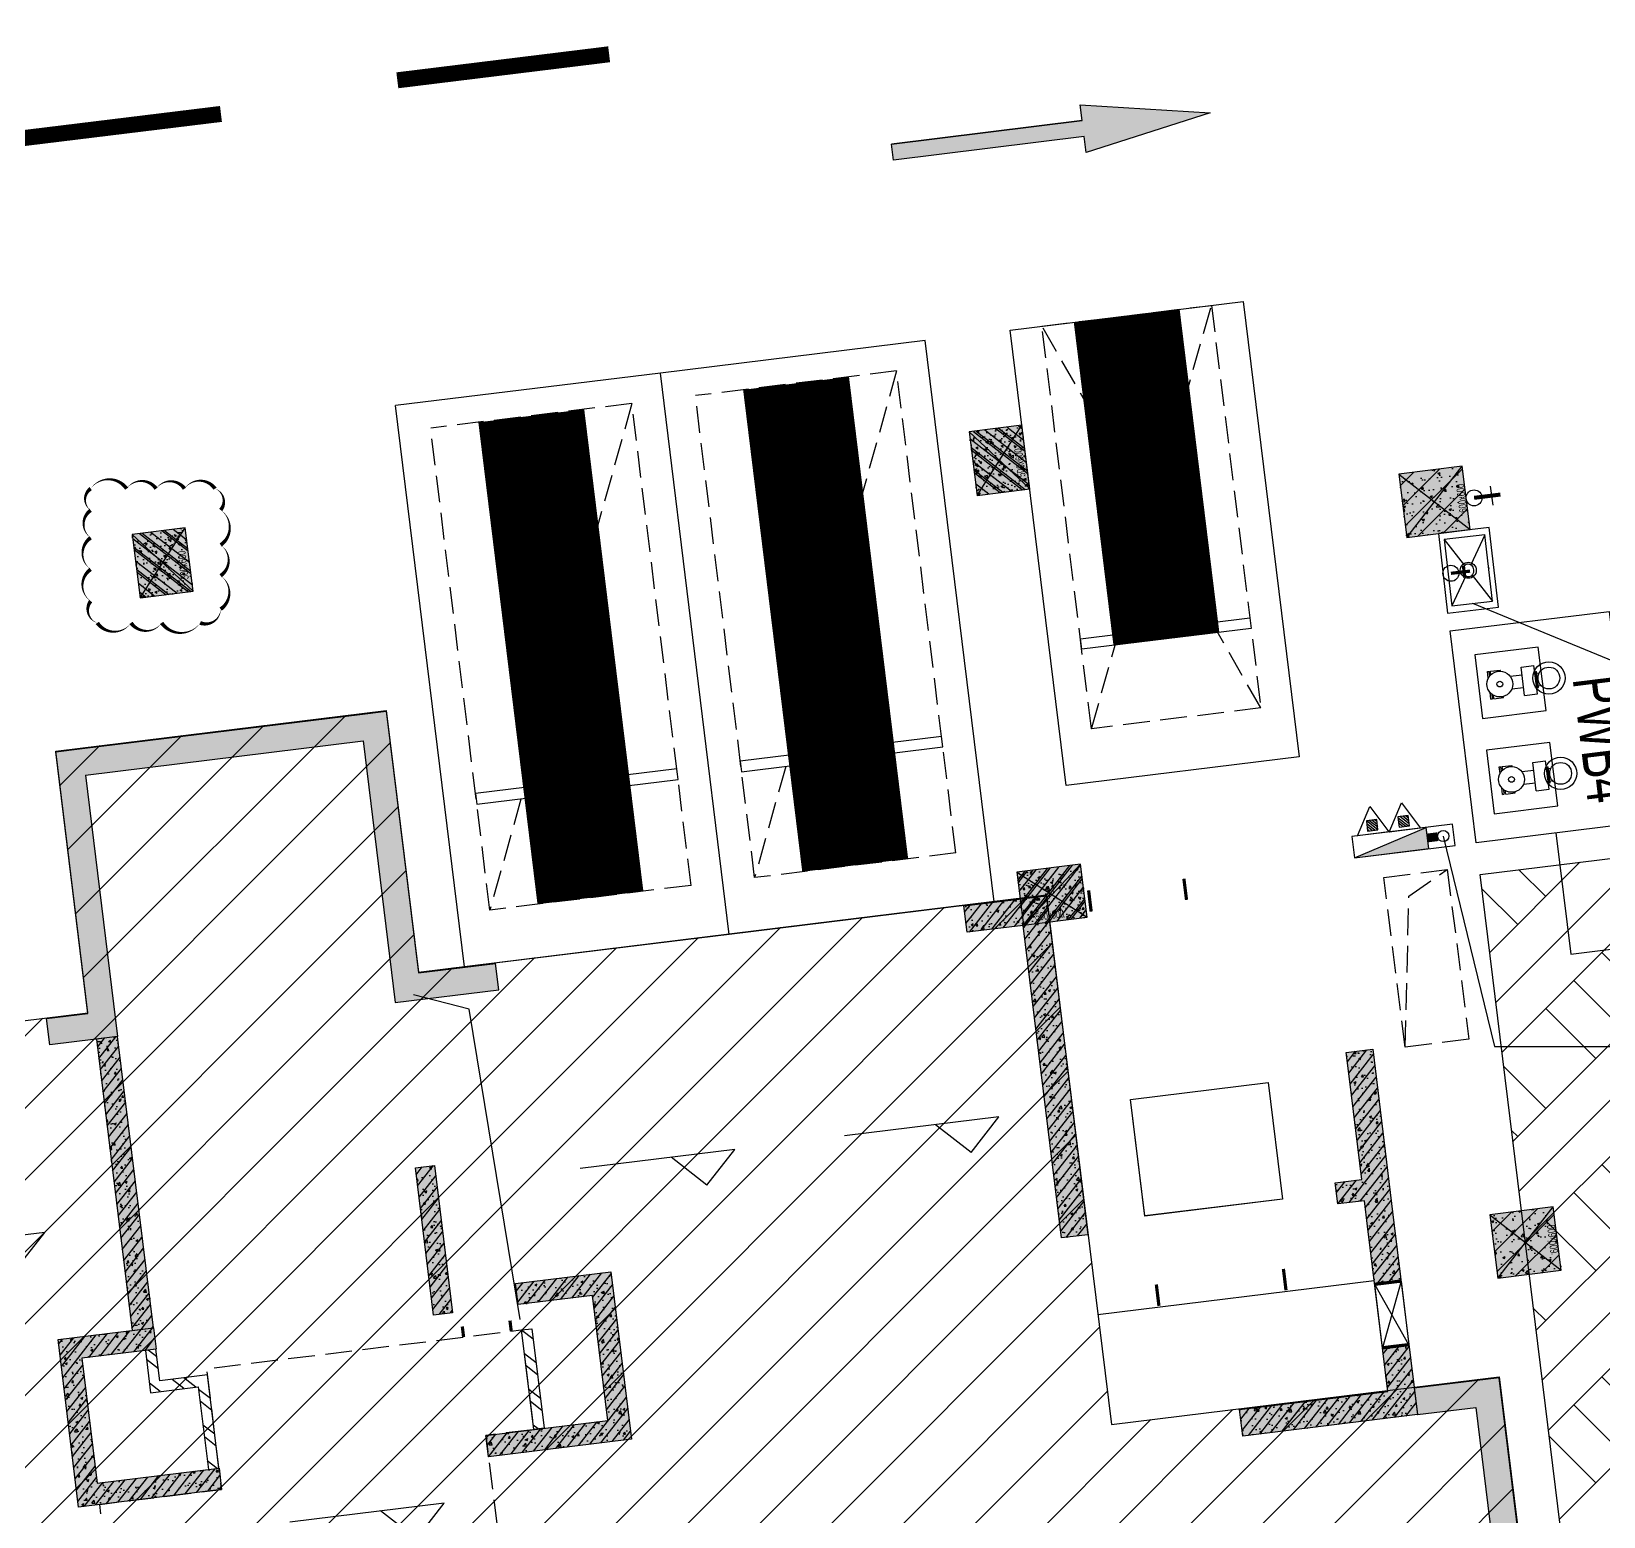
# Model space of a CAD drawing. Extents: x -1338203 to 1886333, y -783476 to 1038610.
# Drawn here: x 803879 to 818613, y -467568 to -453653 of the extents above; entities that cross this region are included whole.
import ezdxf
from ezdxf.enums import TextEntityAlignment as Align

# ---------------------------------------------------------------- set-up
doc = ezdxf.new("R2010")
doc.units = 0
doc.header["$LTSCALE"] = 1000
doc.header["$MEASUREMENT"] = 0
for name, pattern in [('A-001-平面B2$0$__DASH', [0.35, 0.25, -0.1]), ('A-001-平面参照B2$0$A-001-平面参照B2$0$DASH', [0.35, 0.25, -0.1]), ('A01-125-交通核文字编号B2_镜像Y轴$0$DASH', [0.35, 0.25, -0.1]), ('DASH', [0.35, 0.25, -0.1]), ('S', [0.82, 0.35, -0.06, 0, -0.06, 0.35]), ('负二层集水坑及排水沟$0$负二层集水坑及排水沟$0$CONTINOUS', [0])]:
    doc.linetypes.add(name, pattern=pattern)
for name, color, linetype in [('0P-EQUIP-CW', 7, 'Continuous'), ('0P-PIPE-RW', 122, 'Continuous'), ('0P-VPIPE-CW', 3, 'Continuous'), ('A-001-平面参照B2$0$0A-ELEV-LINE2', 8, 'Continuous'), ('A-001-平面参照B2$0$0A-O-HOLE', 52, 'Continuous'), ('A-001-车位参照B2$0$A-001-车位参照B2$0$0A-P-PKNG-CAR(A)', 43, 'Continuous'), ('A-001-车位参照B2$0$A-001-车位参照B2$0$0A-P-PKNG-CAR(B)', 21, 'Continuous'), ('A-09-平面B2$0$0A-A-SYMB-ELEV', 150, 'Continuous'), ('A-09-平面B2$0$0A-S-WALL', 255, 'Continuous'), ('A-125-交通核B2$0$0A-E-EVTR', 2, 'Continuous'), ('A-125-交通核B2$0$0A-O-HOLE', 52, 'Continuous'), ('A01-125-交通核文字编号B2_镜像Y轴$0$0A-A-SYMB-ELEV', 150, 'Continuous'), ('A01-125-交通核文字编号B2_镜像Y轴$0$0A-A-SYMB-NAME', 13, 'Continuous'), ('M001-预留预埋B2$0$0M-A-JGLD', 3, 'Continuous'), ('M001-预留预埋B2$0$0M-A-LD', 4, 'Continuous'), ('M09预留预埋-B2$0$0M-A-JGLD', 3, 'Continuous'), ('M09预留预埋-B2$0$0M-A-LD', 4, 'Continuous'), ('p-a-mini', 150, 'Continuous'), ('p-a-regular', 5, 'Continuous'), ('S', 3, 'S'), ('S-09-墙柱B2_B1(QB)$0$0S-CW-HATCH', 251, 'Continuous'), ('S-09-墙柱B2_B1(QB)$0$0S-CW-HATCH-UP', 251, 'Continuous'), ('S-09-墙柱B2_B1(QB)$0$0S-CW-LINE', 72, 'Continuous'), ('S-09-墙柱B2_B1(QB)$0$0S-S-HOLE', 55, 'Continuous'), ('S001南区墙柱$0$0S-CW-HATCH', 251, 'Continuous'), ('S001南区墙柱$0$0S-CW-HATCH-UP', 251, 'Continuous'), ('S001南区墙柱$0$S001-墙柱B1_1$0$0S-CC-LINE', 52, 'Continuous'), ('S001南区墙柱$0$S001-墙柱B1_1$0$0S-CW-HATCH-UP', 251, 'Continuous'), ('S001地下二墙柱$0$0S-CW-LINE', 72, 'Continuous'), ('中心线', 42, 'Continuous'), ('地面指向箭头', 7, 'Continuous'), ('负二层消火栓$0$0P-DIM-FH', 3, 'Continuous'), ('负二层消火栓$0$负二层消火栓$0$0P-ACC-FH', 7, 'Continuous'), ('负二层消火栓$0$负二层消火栓$0$0P-PIPE-FH', 1, 'Continuous'), ('负二层消火栓$0$负二层消火栓$0$0P-VPIPE-FH', 1, 'Continuous'), ('负二层消火栓$0$负二层消火栓$1$0P-EQUIP-FH', 7, 'Continuous'), ('负二层集水坑及排水沟$0$负二层集水坑及排水沟$0$0P-A-LEAD', 3, 'Continuous'), ('负二层集水坑及排水沟$0$负二层集水坑及排水沟$0$0P-EQUIP-SW', 7, 'Continuous'), ('负二层集水坑及排水沟$0$负二层集水坑及排水沟$0$P001-预留预埋-B1$0$0A-O-FIXT', 6, 'Continuous'), ('负二层集水坑及排水沟$0$负二层集水坑及排水沟$0$P001-预留预埋-B1$0$0P-EQUIP-WW', 7, 'Continuous'), ('负二层集水坑及排水沟$0$负二层集水坑及排水沟$0$给排水设备', 7, '负二层集水坑及排水沟$0$负二层集水坑及排水沟$0$CONTINOUS')]:
    doc.layers.add(name, color=color, linetype=linetype)
for name, color, linetype, plot in [('A-001-主楼组合参照B2$0$0A-X-AREA', 6, 'Continuous', False), ('A-001-平面参照B2$0$AAD-A-PROOF', 30, 'Continuous', False), ('A-125-交通核B2$0$AAD-A-MARK', 6, 'Continuous', False), ('A01-125-交通核文字编号B2_镜像Y轴$0$AAD-A-MARK', 6, 'Continuous', False), ('S001南区墙柱$0$AAD-A-MODIFY_20230215', 201, 'Continuous', False), ('S001南区墙柱$0$S001-墙柱B1_1$0$0S-A-TIPS', 10, 'Continuous', False)]:
    doc.layers.add(name, color=color, linetype=linetype, plot=plot)
doc.styles.add('S001南区墙柱$0$S001-墙柱B1_1$0$AAD-S', font='aad-s.shx', dxfattribs={"width": 0.7, "bigfont": 'aad-hztxt.shx'})
doc.styles.add('负二层集水坑及排水沟$0$负二层集水坑及排水沟$0$P001-预留预埋-B1$0$AAD-TXT', font='AAD-TXT.shx', dxfattribs={"width": 0.7, "height": 3, "bigfont": 'AAD-HZTXT.shx'})
pattern_1 = [(45, (0, 0), (-168.38, 168.38), []), (45, (112.25, 0), (-168.38, 168.38), [])]
pattern_2 = [(45, (-922624.16, 391978.14), (-53.0330086, 53.0330086), []), (50, (-922624.16, 391978.14), (215.178055, -18.82564), [22.5, -247.5]), (355, (-922624.16, 391978.14), (-41.6254, 225.65764), [18, -198]), (100.4514, (-922606.23, 391976.57), (173.552815, 206.831863), [19.122057, -210.342634]), (46.1842, (-922624.16, 392038.14), (320.172315, -49.655704), [33.75, -371.25]), (96.6356, (-922597.48, 392034), (280.39881, 292.23536), [28.68309, -315.5139]), (351.1842, (-922624.16, 392038.14), (280.39858, 292.23558), [27, -297]), (21, (-922594.16, 392023.14), (179.072116, -120.785667), [22.5, -247.5]), (326, (-922594.16, 392023.14), (72.9946, 217.545014), [18, -198]), (71.4514, (-922579.24, 392013.08), (252.06679, 96.75915), [19.122057, -210.342634]), (37.5, (-922624.16, 391978.14), (3.6479566, 99.868156), [0, -195.6, 0, -201, 0, -198.75]), (7.5, (-922624.16, 391978.14), (78.920861, 118.323514), [0, -114.6, 0, -191.1, 0, -75.75]), (327.5, (-922691.06, 391978.14), (160.146731, -6.7664615), [0, -75, 0, -234, 0, -310.5]), (317.5, (-922721.06, 391978.14), (174.95585, 30.031495), [0, -97.5, 0, -155.4, 0, -220.5])]

# ---------------------------------------------------------------- blocks, each defined once
blk = doc.blocks.new('A-125-交通核B2$0$xx')
at = {"layer": 'A-125-交通核B2$0$0A-E-EVTR'}
for p, q in [((1798, 2385), (498, 2385)), ((498, 2385), (498, 285)), ((1798, 285), (498, 2385)), ((1798, 2385), (498, 285)), ((1798, 285), (1798, 2385)), ((381, 1791), (156, 1791)), ((156, 1791), (156, 711)), ((381, 711), (381, 1791)), ((156, 711), (381, 711)), ((498, 285), (1798, 285))]:
    blk.add_line(p, q, dxfattribs=at)
blk = doc.blocks.new('A-125-交通核B2')
h = blk.add_hatch()
h.set_pattern_fill('ANSI32', color=256, scale=50)
h.set_pattern_definition(pattern_1)
h.paths.add_polyline_path([(1360, 4310), (1260, 4310), (1260, 5190), (1710, 5190), (1710, 5490), (1810, 5490), (1810, 5090), (1360, 5090)])
h = blk.add_hatch()
h.set_pattern_fill('ANSI32', color=256, scale=50)
h.set_pattern_definition(pattern_1)
h.paths.add_polyline_path([(-1713, 5250), (-1810, 5250), (-1810, 4310), (-1713, 4310)])
for points in [[(1360, 4310), (1260, 4310), (1260, 5190), (1710, 5190), (1710, 5490), (1810, 5490), (1810, 5090), (1360, 5090)], [(-1713, 5250), (-1810, 5250), (-1810, 4310), (-1713, 4310)]]:
    blk.add_lwpolyline(points, close=True)
at = {"layer": 'A-125-交通核B2$0$0A-O-HOLE', "flags": 128}
blk.add_lwpolyline([(-1710, 5350), (-1593, 8294), (-1090, 8490)], dxfattribs=at)
at = {"layer": 'A-125-交通核B2$0$AAD-A-MARK'}
for q in [(0, 200), (200, 0)]:
    blk.add_line((0, 0), q, dxfattribs=at)
blk.add_circle((0, 0), 100, dxfattribs=at)
blk.add_blockref('A-125-交通核B2$0$xx', (-1060, 90))
blk = doc.blocks.new('A01-125-交通核文字编号B2_镜像Y轴')
at = {"layer": 'A01-125-交通核文字编号B2_镜像Y轴$0$0A-A-SYMB-ELEV'}
for p, q in [((795, 3728), (-664, 3728)), ((495, 3428), (195, 3728)), ((495, 3428), (795, 3728))]:
    blk.add_line(p, q, dxfattribs=at)
at = {"layer": 'A01-125-交通核文字编号B2_镜像Y轴$0$0A-A-SYMB-NAME', "linetype": 'A01-125-交通核文字编号B2_镜像Y轴$0$DASH', "extrusion": (-1.22465e-16, 0, -1), "flags": 128}
blk.add_lwpolyline([(-1260, 2790), (2410, 2790), (2410, 4110), (1260, 4110), (1260, 5250), (-1710, 5250), (-1712, 4310), (-1260, 4310)], close=True, dxfattribs=at)
at = {"layer": 'A01-125-交通核文字编号B2_镜像Y轴$0$AAD-A-MARK', "extrusion": (-1.22465e-16, 0, -1)}
for q in [(0, 200), (-200, 0)]:
    blk.add_line((0, 0), q, dxfattribs=at)
blk.add_circle((0, 0), 100, dxfattribs=at)
blk = doc.blocks.new('A-09-平面B2')
at = {"layer": 'A-09-平面B2$0$0A-A-SYMB-ELEV'}
for p, q in [((40388, 6702), (38929, 6702)), ((40088, 6402), (40388, 6702)), ((46901, 6686), (45442, 6686)), ((46601, 6386), (46301, 6686)), ((46601, 6386), (46901, 6686)), ((49396, 6686), (47937, 6686)), ((49096, 6386), (48796, 6686)), ((49096, 6386), (49396, 6686))]:
    blk.add_line(p, q, dxfattribs=at)
at = {"layer": 'A-09-平面B2$0$0A-S-WALL', "xscale": -1}
blk.add_blockref('A-125-交通核B2', (43000, 0), dxfattribs=at)
at = {"layer": 'A-09-平面B2$0$0A-S-WALL'}
blk.add_blockref('A01-125-交通核文字编号B2_镜像Y轴', (43000, 0), dxfattribs=at)
blk = doc.blocks.new('A-001-主楼组合参照B2')
at = {"ltscale": 0.002}
h = blk.add_hatch(dxfattribs=at)
h.set_pattern_fill('ANSI31', color=8, scale=300)
h.set_pattern_definition([(45, (-290759.76, -7878.1), (-336.7596, 336.7596), [])])
h.paths.add_polyline_path([(66281, -186940), (66281, -185540), (62441, -185540), (62441, -181550), (55141, -181550), (55141, -185540), (51301, -185540), (51301, -186940), (44981, -186940), (44981, -185540), (41131, -185540), (41131, -181650), (37392, -181650), (37392, -179560), (38191, -179560), (38191, -176360), (41051, -176360), (41051, -174560), (42851, -174560), (42851, -173660), (46981, -173660), (46981, -172090), (50101, -172090), (50101, -174560), (67481, -174560), (67481, -172090), (70601, -172090), (70601, -174560), (76531, -174560), (76531, -176360), (79391, -176360), (79391, -179560), (80191, -179560), (80191, -182110), (81091, -182110), (81091, -185540), (72601, -185540), (72601, -186940)])
h.paths.add_polyline_path([(2291, -185540), (9781, -185540), (9781, -186540), (9631, -186540), (9631, -186940), (16251, -186940), (16251, -186540), (16101, -186540), (16101, -185540), (23691, -185540), (23691, -179560), (22891, -179560), (22891, -176360), (20031, -176360), (20031, -174560), (18231, -174560), (18231, -173660), (14101, -173660), (14101, -172090), (10981, -172090), (10981, -174560), (-6399, -174560), (-6399, -172090), (-9519, -172090), (-9519, -174560), (-15449, -174560), (-15449, -176360), (-18309, -176360), (-18309, -179560), (-19109, -179560), (-19109, -181610), (-20009, -181610), (-20009, -185540), (-11519, -185540), (-11519, -186540), (-11669, -186540), (-11669, -186940), (-5049, -186940), (-5049, -186540), (-5199, -186540), (-5199, -185540), (-1359, -185540), (-1359, -181550), (2291, -181550)])
h.paths.add_polyline_path([(-109959, -168806), (-109959, -173536), (-109709, -173536), (-103819, -173536), (-103819, -177236), (-99249, -177236), (-99249, -178036), (-92869, -178036), (-92869, -177236), (-71299, -177236), (-71299, -178036), (-64919, -178036), (-64919, -177236), (-54209, -177236), (-54209, -168806), (-59109, -168806), (-59109, -167906), (-62059, -167906), (-62059, -168806), (-64369, -168806), (-64369, -167456), (-66169, -167456), (-66169, -165386), (-69469, -165386), (-69469, -167386), (-71849, -167386), (-71849, -168806), (-82159, -168806), (-82159, -167906), (-85209, -167906), (-85209, -168806), (-92319, -168806), (-92319, -167386), (-94699, -167386), (-94699, -165386), (-97999, -165386), (-97999, -167456), (-99799, -167456), (-99799, -168806)])
h.paths.add_polyline_path([(-115664, -225244), (-115664, -225844), (-115414, -225844), (-115414, -225244), (-114084, -225244), (-114084, -225844), (-113834, -225844), (-113834, -225244), (-112009, -225244), (-112009, -225844), (-111589, -225844), (-111589, -225244), (-92909, -225244), (-92909, -225844), (-92489, -225844), (-92489, -225244), (-90664, -225244), (-90664, -225844), (-90414, -225844), (-90414, -225244), (-89084, -225244), (-89084, -225844), (-88834, -225844), (-88834, -225244), (-82964, -225244), (-82964, -225844), (-82714, -225844), (-82714, -225244), (-81384, -225244), (-81384, -225844), (-81134, -225844), (-81134, -225244), (-79309, -225244), (-79309, -225844), (-78889, -225844), (-78889, -225244), (-60209, -225244), (-60209, -225844), (-59789, -225844), (-59789, -225244), (-57964, -225244), (-57964, -225844), (-57714, -225844), (-57714, -225244), (-56384, -225244), (-56384, -225844), (-56134, -225844), (-56134, -225244), (-53249, -225244), (-53249, -216464), (-53249, -216464), (-56519, -216464), (-56519, -216464), (-59959, -216464), (-59959, -215464), (-67989, -215464), (-67989, -211894), (-71109, -211894), (-71109, -215464), (-79139, -215464), (-79139, -216464), (-81759, -216464), (-81759, -215464), (-83909, -215464), (-83909, -216464), (-86599, -216464), (-87849, -216464), (-92659, -216464), (-92659, -215464), (-100689, -215464), (-100689, -211894), (-103809, -211894), (-103809, -215464), (-111839, -215464), (-111839, -215464), (-114239, -215464), (-114239, -215464), (-116459, -215464), (-116459, -216464), (-118549, -216464), (-118549, -221294), (-119249, -221294), (-119249, -221894), (-118549, -221894), (-118549, -223844), (-119249, -223844), (-119249, -224444), (-118549, -224444), (-118549, -225244)])
h.paths.add_polyline_path([(-11949, -235160), (-15609, -235160), (-15609, -237714), (-16509, -237714), (-16509, -241140), (-8019, -241140), (-8019, -242140), (-8169, -242140), (-8169, -242540), (-1549, -242540), (-1549, -242140), (-1699, -242140), (-1699, -241140), (13281, -241140), (13281, -242140), (13131, -242140), (13131, -242540), (19751, -242540), (19751, -242140), (19601, -242140), (19601, -241140), (27191, -241140), (27191, -239340), (27191, -239340), (27191, -237140), (27191, -237140), (27191, -235250), (23441, -235250), (23441, -230950), (23441, -230160), (21531, -230160), (17601, -230160), (17602, -227690), (14482, -227690), (14481, -230160), (-2899, -230160), (-2899, -227690), (-6019, -227690), (-6019, -230160), (-9949, -230160), (-11949, -230160)])
h.paths.add_polyline_path([(67491, -237140), (67491, -235160), (71151, -235160), (71151, -234560), (73051, -234560), (73051, -230160), (77081, -230160), (77081, -227690), (80201, -227690), (80201, -230160), (97581, -230160), (97581, -227690), (100701, -227690), (100701, -230160), (104631, -230160), (106631, -230160), (106631, -231960), (109491, -231960), (109491, -235160), (110291, -235160), (110291, -237713), (111191, -237713), (111191, -241140), (102701, -241140), (102701, -242140), (102851, -242140), (102851, -242540), (96231, -242540), (96231, -242140), (96381, -242140), (96381, -241140), (81401, -241140), (81401, -242140), (81551, -242140), (81551, -242540), (74931, -242540), (74931, -242140), (75081, -242140), (75081, -241140), (67491, -241140), (67491, -239340)])
h.paths.add_polyline_path([(11811, -302465), (13796, -302220), (17696, -301741), (17394, -299289), (20491, -298908), (20793, -301359), (25884, -300733), (26493, -305676), (29133, -305351), (28525, -300408), (38043, -299237), (37741, -296785), (40838, -296404), (41140, -298856), (45040, -298376), (47025, -298132), (47636, -303094), (50474, -302745), (51268, -302647), (51580, -305181), (52178, -310042), (48297, -310519), (48118, -309060), (44465, -309509), (44588, -310502), (44736, -310484), (44785, -310881), (38215, -311689), (38166, -311292), (38315, -311274), (38193, -310281), (23325, -312111), (23447, -313103), (23596, -313085), (23645, -313482), (17074, -314290), (17025, -313893), (17174, -313875), (17052, -312883), (1787, -314761), (1909, -315753), (2058, -315735), (2107, -316132), (-4463, -316941), (-4512, -316544), (-4363, -316525), (-4485, -315533), (-12912, -316570), (-13331, -313165), (-12437, -313055), (-12507, -312490), (-12749, -310524), (-11955, -310427), (-12346, -307251), (-9507, -306901), (-9727, -305115), (-7940, -304896), (-8050, -304003), (-3951, -303497), (-4143, -301939), (-1046, -301558), (-745, -304010), (7186, -303034), (7796, -307996), (12421, -307427)])
h.paths.add_polyline_path([(118676, -301883), (118079, -297021), (118079, -297019), (118009, -296454), (117768, -294488), (116974, -294586), (116584, -291410), (113745, -291758), (113526, -289972), (111540, -290216), (107640, -290695), (107339, -288243), (104242, -288623), (104543, -291075), (87293, -293193), (86992, -290742), (83895, -291122), (84196, -293574), (80295, -294053), (78310, -294297), (78920, -299259), (76081, -299608), (75287, -299705), (75598, -302240), (76016, -305641), (83549, -304716), (83671, -305708), (83522, -305726), (83571, -306123), (90142, -305317), (90093, -304920), (89944, -304938), (89822, -303945), (104690, -302119), (104812, -303112), (104663, -303130), (104712, -303527), (111283, -302720), (111234, -302323), (111085, -302341), (110963, -301349), (114617, -300901), (114796, -302359)])
at = {"layer": 'A-001-主楼组合参照B2$0$0A-X-AREA', "elevation": 83050, "flags": 128}
blk.add_lwpolyline([(28525, -300408), (38043, -299237), (37741, -296785), (40838, -296404), (41140, -298856), (45040, -298376), (45040, -298376), (47025, -298132), (47636, -303094), (50474, -302745), (50474, -302745), (51268, -302647), (51580, -305181)], dxfattribs=at)
at = {"ltscale": 0.002, "rotation": 7.001406317028183}
blk.add_blockref('A-09-平面B2', (-1632, -312870, 83050), dxfattribs=at)
blk = doc.blocks.new('A-001-平面参照B2$0$B1楼板开洞')
at = {"layer": 'A-001-平面参照B2$0$0A-O-HOLE', "linetype": 'A-001-平面参照B2$0$A-001-平面参照B2$0$DASH'}
blk.add_lwpolyline([(50188, -297969), (50783, -297894), (50984, -299483), (50389, -299559)], close=True, dxfattribs=at)
blk.add_lwpolyline([(50389, -299559), (50423, -298143), (50783, -297894)], dxfattribs=at)
blk = doc.blocks.new('A-001-平面参照B2')
at = {"layer": 'A-001-平面参照B2$0$0A-ELEV-LINE2'}
h = blk.add_hatch(dxfattribs=at)
h.set_pattern_fill('夯实土壤', color=256, scale=250)
h.set_pattern_definition([(45, (-766070.4, 163610.9), (-993.485, 993.485), []), (45, (-765545.4, 163610.9), (-993.485, 993.485), []), (45, (-765020.4, 163610.9), (-993.485, 993.485), []), (135, (-766070.4, 163610.9), (-993.485, -993.485), [662.5, -742.5]), (135, (-765807.9, 163873.4), (-993.485, -993.485), [662.5, -742.5]), (135, (-765545.4, 164135.9), (-993.485, -993.485), [662.5, -742.5])])
h.paths.add_polyline_path([(51091, -297942), (58337, -297052), (59675, -307950), (52430, -308840)])
blk.add_lwpolyline([(51091, -297942), (58337, -297052), (59675, -307950), (52430, -308840)], close=True, dxfattribs=at)
at = {"layer": 'A-001-平面参照B2$0$AAD-A-PROOF', "ltscale": 0.002}
blk.add_lwpolyline([(47507, -302064), (50098, -301746)], dxfattribs=at)
blk.add_blockref('A-001-平面参照B2$0$B1楼板开洞', (0, 0))
blk = doc.blocks.new('负二层集水坑及排水沟$0$负二层集水坑及排水沟$0$pdjsk')
at = {"layer": '负二层集水坑及排水沟$0$负二层集水坑及排水沟$0$P001-预留预埋-B1$0$0P-EQUIP-WW'}
for p, q in [((76854, 48875), (76854, 48937)), ((76854, 48937), (76870, 48937)), ((76870, 48894), (76870, 48937)), ((76883, 48905), (76883, 48937)), ((76883, 48937), (76974, 48937)), ((76974, 48927), (76974, 48937)), ((77172, 48673), (77172, 48941)), ((77172, 48941), (77293, 48941)), ((77293, 48673), (77293, 48941)), ((77059, 48867), (77172, 48867)), ((77293, 48867), (77299, 48867)), ((77299, 48731), (77299, 48883)), ((77299, 48883), (77309, 48883)), ((77309, 48731), (77309, 48883)), ((77309, 48867), (77336, 48867)), ((76854, 48677), (76854, 48740)), ((76854, 48677), (76870, 48677)), ((76870, 48677), (76870, 48721)), ((76883, 48677), (76883, 48710)), ((76883, 48677), (76974, 48677)), ((76974, 48677), (76974, 48688)), ((77059, 48748), (77172, 48748)), ((77172, 48673), (77293, 48673)), ((77293, 48748), (77299, 48748)), ((77299, 48731), (77309, 48731)), ((77309, 48748), (77336, 48748)), ((76854, 47975), (76854, 48037)), ((76854, 48037), (76870, 48037)), ((76870, 47994), (76870, 48037)), ((76883, 48005), (76883, 48037)), ((76883, 48037), (76974, 48037)), ((76974, 48027), (76974, 48037)), ((77172, 47773), (77172, 48041)), ((77172, 48041), (77293, 48041)), ((77293, 47773), (77293, 48041)), ((77059, 47967), (77172, 47967)), ((77293, 47967), (77299, 47967)), ((77299, 47831), (77299, 47983)), ((77299, 47983), (77309, 47983)), ((77309, 47831), (77309, 47983)), ((77309, 47967), (77336, 47967)), ((76854, 47777), (76854, 47840)), ((76854, 47777), (76870, 47777)), ((76870, 47777), (76870, 47821)), ((76883, 47777), (76883, 47810)), ((76883, 47777), (76974, 47777)), ((76974, 47777), (76974, 47788)), ((77059, 47848), (77172, 47848)), ((77172, 47773), (77293, 47773)), ((77293, 47848), (77299, 47848)), ((77299, 47831), (77309, 47831)), ((77309, 47848), (77336, 47848))]:
    blk.add_line(p, q, dxfattribs=at)
for points in [[(78054, 49357), (78054, 47357), (76554, 47357), (76554, 49357)], [(76754, 48507), (77354, 48507), (77354, 49107), (76754, 49107)], [(76754, 47607), (77354, 47607), (77354, 48207), (76754, 48207)]]:
    blk.add_lwpolyline(points, close=True, dxfattribs=at)
for centre, radius in [((76954, 48807), 121), ((77418, 48807), 151), ((76954, 48807), 27), ((77418, 48807), 102), ((77418, 47907), 151), ((76954, 47907), 121), ((76954, 47907), 27), ((77418, 47907), 102)]:
    blk.add_circle(centre, radius, dxfattribs=at)
at = {"layer": '负二层集水坑及排水沟$0$负二层集水坑及排水沟$0$P001-预留预埋-B1$0$0P-EQUIP-WW', "style": '负二层集水坑及排水沟$0$负二层集水坑及排水沟$0$P001-预留预埋-B1$0$AAD-TXT', "width": 0.7}
blk.add_text('PWB4', height=450, rotation=270, dxfattribs=at).set_placement((77637, 48775))
blk = doc.blocks.new('负二层集水坑及排水沟$0$负二层集水坑及排水沟$0$P001-预留预埋-B1$0$$lvtry$00000191')
at = {"color": 0}
for p, q in [((-250, -50, 0), (-39, -219, 0)), ((39, -219, 0), (250, -50, 0)), ((-250, -450, 0), (-39, -281, 0)), ((39, -281, 0), (250, -450, 0))]:
    blk.add_line(p, q, dxfattribs=at)
at = {"color": 0, "elevation": 0}
for points in [[(300, -500), (300, 0), (-300, 0), (-300, -500)], [(250, -450), (250, -50), (-250, -50), (-250, -450)]]:
    blk.add_lwpolyline(points, close=True, dxfattribs=at)
at = {"color": 0}
blk.add_circle((0, -250, 0), 50, dxfattribs=at)
for p in [(0, -50, 0), (0, -250, 0)]:
    blk.add_point(p, dxfattribs=at)
blk = doc.blocks.new('负二层集水坑及排水沟$0$负二层集水坑及排水沟$0$$TwtSys$00000147')
blk.add_circle((0, 0, 0), 1)
blk = doc.blocks.new('负二层集水坑及排水沟')
at = {"layer": '负二层集水坑及排水沟$0$负二层集水坑及排水沟$0$0P-A-LEAD'}
for p, q in [((51018, -295398), (52775, -296123)), ((51799, -297552), (51942, -298687)), ((51942, -298687), (57561, -297980))]:
    blk.add_line(p, q, dxfattribs=at)
at = {"layer": '负二层集水坑及排水沟$0$负二层集水坑及排水沟$0$0P-EQUIP-SW', "xscale": 75, "yscale": 75, "zscale": 75}
blk.add_blockref('负二层集水坑及排水沟$0$负二层集水坑及排水沟$0$$TwtSys$00000147', (50980, -295091), dxfattribs=at)
at = {"layer": '负二层集水坑及排水沟$0$负二层集水坑及排水沟$0$P001-预留预埋-B1$0$0A-O-FIXT', "xscale": 1.250000000000003, "yscale": 0.9600000000000016, "rotation": 276.5424904418215}
blk.add_blockref('负二层集水坑及排水沟$0$负二层集水坑及排水沟$0$P001-预留预埋-B1$0$$lvtry$00000191', (51219, -295064, 0), dxfattribs=at)
at = {"layer": '负二层集水坑及排水沟$0$负二层集水坑及排水沟$0$给排水设备', "rotation": 7.001405993542067}
blk.add_blockref('负二层集水坑及排水沟$0$负二层集水坑及排水沟$0$pdjsk', (-19156, -353980, 83050), dxfattribs=at)
blk = doc.blocks.new('M09预留预埋-B2')
at = {"layer": 'M09预留预埋-B2$0$0M-A-JGLD', "elevation": -550}
blk.add_lwpolyline([(51940, 5597), (50640, 5597), (50640, 6697), (51940, 6697)], close=True, dxfattribs=at)
at = {"layer": 'M09预留预埋-B2$0$0M-A-JGLD'}
blk.add_lwpolyline([(52699, 4700, 0, 0, 0), (52699, 4100, 30, 30, 0), (52950, 4100, 0, 0, 0), (52950, 4700, 30, 30, 0), (52700, 4700, 30, 30, 0)], format="xyseb", dxfattribs=at)
at = {"layer": 'M09预留预埋-B2$0$0M-A-LD', "elevation": -83050}
blk.add_lwpolyline([(51389, 8690, 0, 0, 0), (50489, 8690, 30, 30, 0), (50489, 8490, 0, 0, 0), (51389, 8490, 30, 30, 0)], format="xyseb", close=True, dxfattribs=at)
at = {"layer": 'M09预留预埋-B2$0$0M-A-LD'}
for points, elevation in [([(44165, 5250, 0, 0, 0), (44615, 5250, 30, 30, 0), (44615, 5350, 0, 0, 0), (44165, 5350, 30, 30, 0), (44165, 5250, 30, 30, 0)], 2600), ([(51869, 4947, 0, 0, 0), (50669, 4947, 30, 30, 0), (50669, 4746, 0, 0, 0), (51869, 4746, 30, 30, 0), (51869, 4947, 30, 30, 0)], -83050)]:
    blk.add_lwpolyline(points, format="xyseb", dxfattribs=dict(at, elevation=elevation))
blk = doc.blocks.new('M001-预留预埋B2')
at = {"layer": 'M001-预留预埋B2$0$0M-A-JGLD', "elevation": 82500}
blk.add_lwpolyline([(49239, -300983), (47948, -301141), (47814, -300049), (49104, -299891)], close=True, dxfattribs=at)
at = {"layer": 'M001-预留预埋B2$0$0M-A-JGLD', "elevation": 83050}
blk.add_lwpolyline([(50101, -301781, 0, 0, 0), (50174, -302376, 30, 30, 0), (50423, -302346, 0, 0, 0), (50350, -301750, 30, 30, 0), (50102, -301781, 30, 30, 0)], format="xyseb", dxfattribs=at)
at = {"layer": 'M001-预留预埋B2$0$0M-A-LD', "elevation": 0}
blk.add_lwpolyline([(48314, -297981, 0, 0, 0), (47421, -298090, 30, 30, 0), (47445, -298289, 0, 0, 0), (48339, -298179, 30, 30, 0)], format="xyseb", close=True, dxfattribs=at)
blk.add_lwpolyline([(49247, -301637, 0, 0, 0), (48056, -301783, 30, 30, 0), (48080, -301982, 0, 0, 0), (49271, -301836, 30, 30, 0), (49247, -301637, 30, 30, 0)], format="xyseb", dxfattribs=at)
at = {"rotation": 7.001406278665004}
blk.add_blockref('M09预留预埋-B2', (-1632, -312870, 83050), dxfattribs=at)
blk = doc.blocks.new('负二层消火栓$0$负二层消火栓$1$$TwtSys$00000546')
h = blk.add_hatch()
h.set_pattern_fill('ANSI31', color=256, scale=200, style=0)
h.set_pattern_definition([(45, (-38543.802, -6670.83), (-17.67767, 17.67767), [])])
h.paths.add_polyline_path([(-65, 174), (65, 174), (65, 44), (-65, 44)])
for points in [[(0, 344), (-198, 0), (198, 0)], [(-65, 174), (65, 174), (65, 44), (-65, 44)]]:
    blk.add_lwpolyline(points, close=True)
blk = doc.blocks.new('负二层消火栓$0$负二层消火栓$0$$TwtSys$00000434')
for p, q in [((-0.5, 0.5), (-0.5, -0.5)), ((-0.5, -0.5), (0.5, 0.5)), ((0.5, 0.5), (-0.5, 0.5)), ((0.5, -0.5), (0.5, 0.5)), ((-0.5, -0.5), (0.5, -0.5))]:
    blk.add_line(p, q)
blk.add_solid([(0.5, -0.5), (0.5, 0.5), (-0.5, -0.5)])
blk = doc.blocks.new('负二层消火栓')
at = {"layer": '负二层消火栓$0$0P-DIM-FH'}
for p, q in [((50745, -297581, -86050), (51224, -299554, -83050)), ((51224, -299554, -83050), (53652, -299554, -83050))]:
    blk.add_line(p, q, dxfattribs=at)
at = {"layer": '负二层消火栓$0$负二层消火栓$0$0P-ACC-FH', "elevation": -3000}
blk.add_lwpolyline([(49889, -297585), (49914, -297784), (50856, -297668), (50832, -297470)], close=True, dxfattribs=at)
at = {"layer": '负二层消火栓$0$负二层消火栓$0$0P-PIPE-FH', "linetype": 'Continuous', "const_width": 82.5, "elevation": -86050}
blk.add_lwpolyline([(50693, -297587), (50596, -297599)], dxfattribs=at)
at = {"layer": '负二层消火栓$0$负二层消火栓$0$0P-VPIPE-FH', "linetype": 'Continuous'}
blk.add_circle((50745, -297581, -86050), 52.5, dxfattribs=at)
at = {"layer": '负二层消火栓$0$负二层消火栓$0$0P-ACC-FH', "xscale": -699.9999999999999, "yscale": -200, "zscale": 700, "rotation": 187.0014062786141}
blk.add_blockref('负二层消火栓$0$负二层消火栓$0$$TwtSys$00000434', (50249, -297642, -86050), dxfattribs=at)
at = {"layer": '负二层消火栓$0$负二层消火栓$1$0P-EQUIP-FH', "xscale": -0.7500000000000001, "yscale": 0.7500000000000001, "zscale": 0.7500000000000001, "rotation": 7.001406278614093}
for p in [(50089, -297561, -2200), (50384, -297525, -2200)]:
    blk.add_blockref('负二层消火栓$0$负二层消火栓$1$$TwtSys$00000546', p, dxfattribs=at)
blk = doc.blocks.new('S-09-墙柱B2_B1(QB)')
at = {"layer": 'S-09-墙柱B2_B1(QB)$0$0S-CW-HATCH'}
h = blk.add_hatch(color=256, dxfattribs=at)
h.dxf.hatch_style = 1
h.paths.add_polyline_path([(41290, 10910), (41290, 8440), (40650, 8440), (40650, 8690), (41040, 8690), (41040, 11160), (41290, 11160), (43910, 11160), (44160, 11160), (44160, 8690), (44890, 8690), (44890, 8440), (43910, 8440), (43910, 10910)])
h = blk.add_hatch(color=256, dxfattribs=at)
h.dxf.hatch_style = 1
h.paths.add_polyline_path([(49310, 8690), (49310, 8440), (49840, 8440), (49840, 5490), (50090, 5490), (50090, 8690)])
h = blk.add_hatch(color=256, dxfattribs=at)
h.dxf.hatch_style = 1
h.paths.add_polyline_path([(41290, 8440), (41090, 8440), (41090, 5690), (41290, 5690)])
h = blk.add_hatch(color=256, dxfattribs=at)
h.dxf.hatch_style = 1
h.paths.add_polyline_path([(43910, 6880), (44090, 6880), (44090, 5490), (43910, 5490)])
h = blk.add_hatch(color=256, dxfattribs=at)
h.dxf.hatch_style = 1
h.paths.add_polyline_path([(52700, 4700), (52950, 4700), (52950, 6890), (52700, 6890), (52700, 5690), (52450, 5690), (52450, 5490), (52700, 5490)])
h.paths.add_polyline_path([(52950, 4100), (52700, 4100), (52700, 3690), (51300, 3690), (51300, 3440), (52950, 3440)])
h = blk.add_hatch(color=256, dxfattribs=at)
h.dxf.hatch_style = 1
h.paths.add_polyline_path([(40590, 4310), (41740, 4310), (41740, 4110), (41560, 4110), (40390, 4110), (40390, 5690), (41290, 5690), (41290, 5490), (40590, 5490)])
h = blk.add_hatch(color=256, dxfattribs=at)
h.dxf.hatch_style = 1
h.paths.add_polyline_path([(45610, 5690), (45610, 4110), (44440, 4110), (44260, 4110), (44260, 4310), (45410, 4310), (45410, 5490), (44710, 5490), (44710, 5690)])
h = blk.add_hatch(color=256, dxfattribs=at)
h.dxf.hatch_style = 1
h.paths.add_polyline_path([(53500, -2290), (53750, -2290), (53750, 3690), (52950, 3690), (52950, 3440), (53500, 3440)])
at = {"layer": 'S-09-墙柱B2_B1(QB)$0$0S-CW-HATCH-UP'}
h = blk.add_hatch(dxfattribs=at)
h.set_pattern_fill('钢筋混凝土', color=256, scale=30)
h.set_pattern_definition(pattern_2)
h.paths.add_polyline_path([(41290, 10910), (41290, 8440), (40650, 8440), (40650, 8690), (41040, 8690), (41040, 11160), (41290, 11160), (43910, 11160), (44160, 11160), (44160, 8690), (44890, 8690), (44890, 8440), (43910, 8440), (43910, 10910)])
h = blk.add_hatch(dxfattribs=at)
h.set_pattern_fill('钢筋混凝土', color=256, scale=30)
h.set_pattern_definition(pattern_2)
h.paths.add_polyline_path([(49310, 8690), (49310, 8440), (49840, 8440), (49840, 5490), (50090, 5490), (50090, 8690)])
h = blk.add_hatch(dxfattribs=at)
h.set_pattern_fill('钢筋混凝土', color=256, scale=30)
h.set_pattern_definition(pattern_2)
h.paths.add_polyline_path([(41290, 8440), (41090, 8440), (41090, 5690), (41290, 5690)])
h = blk.add_hatch(dxfattribs=at)
h.set_pattern_fill('钢筋混凝土', color=256, scale=30)
h.set_pattern_definition([(45, (0, 0), (-53.03301, 53.03301), []), (50, (0, 0), (215.17805, -18.82564), [22.5, -247.5]), (355, (0, 0), (-41.6254, 225.6576), [18, -198]), (100.4514, (17.93, -1.57), (173.5528, 206.8319), [19.1221, -210.3426]), (46.1842, (0, 60), (320.1723, -49.6557), [33.75, -371.25]), (96.6356, (26.68, 55.86), (280.3988, 292.2354), [28.683, -315.514]), (351.1842, (0, 60), (280.3986, 292.2356), [27, -297]), (21, (30, 45), (179.0721, -120.7857), [22.5, -247.5]), (326, (30, 45), (72.9946, 217.545), [18, -198]), (71.4514, (44.92, 34.93), (252.0668, 96.75915), [19.1221, -210.3426]), (37.5, (0, 0), (3.64796, 99.86816), [0, -195.6, 0, -201, 0, -198.75]), (7.5, (0, 0), (78.92086, 118.32351), [0, -114.6, 0, -191.1, 0, -75.75]), (327.5, (-66.9, 0), (160.14673, -6.76646), [0, -75, 0, -234, 0, -310.5]), (317.5, (-96.9, 0), (174.95585, 30.0315), [0, -97.5, 0, -155.4, 0, -220.5])])
h.paths.add_polyline_path([(43910, 6880), (44090, 6880), (44090, 5490), (43910, 5490)])
h = blk.add_hatch(dxfattribs=at)
h.set_pattern_fill('钢筋混凝土', color=256, scale=30)
h.set_pattern_definition([(45, (0, 0), (-53.03301, 53.03301), []), (50, (0, 0), (215.17805, -18.82564), [22.5, -247.5]), (355, (0, 0), (-41.6254, 225.6576), [18, -198]), (100.4514, (17.93, -1.57), (173.5528, 206.8319), [19.1221, -210.3426]), (46.1842, (0, 60), (320.1723, -49.6557), [33.75, -371.25]), (96.6356, (26.68, 55.86), (280.3988, 292.2354), [28.683, -315.514]), (351.1842, (0, 60), (280.3986, 292.2356), [27, -297]), (21, (30, 45), (179.0721, -120.78567), [22.5, -247.5]), (326, (30, 45), (72.9946, 217.545), [18, -198]), (71.4514, (44.92, 34.93), (252.0668, 96.75915), [19.1221, -210.3426]), (37.5, (0, 0), (3.64796, 99.86816), [0, -195.6, 0, -201, 0, -198.75]), (7.5, (0, 0), (78.92086, 118.32351), [0, -114.6, 0, -191.1, 0, -75.75]), (327.5, (-66.9, 0), (160.14673, -6.76646), [0, -75, 0, -234, 0, -310.5]), (317.5, (-96.9, 0), (174.95585, 30.0315), [0, -97.5, 0, -155.4, 0, -220.5])])
h.paths.add_polyline_path([(52700, 4700), (52950, 4700), (52950, 6890), (52700, 6890), (52700, 5690), (52450, 5690), (52450, 5490), (52700, 5490)])
h.paths.add_polyline_path([(52950, 4100), (52700, 4100), (52700, 3690), (51300, 3690), (51300, 3440), (52950, 3440)])
h = blk.add_hatch(dxfattribs=at)
h.set_pattern_fill('钢筋混凝土', color=256, scale=30)
h.set_pattern_definition(pattern_2)
h.paths.add_polyline_path([(40590, 4310), (41740, 4310), (41740, 4110), (41560, 4110), (40390, 4110), (40390, 5690), (41290, 5690), (41290, 5490), (40590, 5490)])
h = blk.add_hatch(dxfattribs=at)
h.set_pattern_fill('钢筋混凝土', color=256, scale=30)
h.set_pattern_definition(pattern_2)
h.paths.add_polyline_path([(45610, 5690), (45610, 4110), (44440, 4110), (44260, 4110), (44260, 4310), (45410, 4310), (45410, 5490), (44710, 5490), (44710, 5690)])
h = blk.add_hatch(dxfattribs=at)
h.set_pattern_fill('钢筋混凝土', color=256, scale=30)
h.set_pattern_definition(pattern_2)
h.paths.add_polyline_path([(53500, -2290), (53750, -2290), (53750, 3690), (52950, 3690), (52950, 3440), (53500, 3440)])
at = {"layer": 'S-09-墙柱B2_B1(QB)$0$0S-CW-LINE'}
for points in [[(41290, 10910), (41290, 8440), (40650, 8440), (40650, 8690), (41040, 8690), (41040, 11160), (41290, 11160), (43910, 11160), (44160, 11160), (44160, 8690), (44890, 8690)], [(41290, 10910), (43910, 10910), (43910, 8440), (44890, 8440), (44890, 8690)]]:
    blk.add_lwpolyline(points, dxfattribs=at)
for points in [[(49310, 8690), (50090, 8690), (50090, 5490), (49840, 5490), (49840, 8440), (49310, 8440)], [(41290, 8440), (41090, 8440), (41090, 5690), (41290, 5690)], [(43910, 6880), (44090, 6880), (44090, 5490), (43910, 5490)], [(52700, 5490), (52450, 5490), (52450, 5690), (52700, 5690), (52700, 6640), (52700, 6640), (52700, 6890), (52700, 6890), (52950, 6890), (52950, 5250), (52950, 3440), (51300, 3440), (51300, 3690), (52700, 3690), (52700, 5250)], [(40590, 4310), (41740, 4310), (41740, 4110), (41560, 4110), (41560, 4110), (40390, 4110), (40390, 5690), (41290, 5690), (41290, 5490), (40590, 5490)], [(45610, 5690), (45610, 4110), (44440, 4110), (44440, 4110), (44260, 4110), (44260, 4310), (45410, 4310), (45410, 5490), (44710, 5490), (44710, 5690)], [(53500, -2290), (53750, -2290), (53750, 3690), (53750, 3690), (52950, 3690), (52950, 3440), (53500, 3440)]]:
    blk.add_lwpolyline(points, close=True, dxfattribs=at)
at = {"layer": 'S-09-墙柱B2_B1(QB)$0$0S-S-HOLE'}
blk.add_lwpolyline([(52950, 4700), (52950, 4100), (52700, 4100), (52700, 4700)], close=True, dxfattribs=at)
for points in [[(52950, 4100), (52700, 4700)], [(52950, 4700), (52700, 4100)]]:
    blk.add_lwpolyline(points, dxfattribs=at)
blk = doc.blocks.new('S001南区墙柱$0$AAD_BLOCK_20230215093950878')
at = {"layer": 'S001南区墙柱$0$0S-CW-HATCH'}
h = blk.add_hatch(color=256, dxfattribs=at)
h.dxf.hatch_style = 1
h.paths.add_polyline_path([(-300, -250), (300, -250), (300, 250), (-300, 250)])
at = {"layer": 'S001南区墙柱$0$0S-CW-HATCH-UP'}
h = blk.add_hatch(dxfattribs=at)
h.set_pattern_fill('钢筋混凝土', color=256, scale=30, pattern_type=2)
h.set_pattern_definition([(45, (-42203.53, -84001.15), (-106.06602, 106.06602), []), (50, (-42203.53, -84001.15), (215.17805, -18.82564), [22.5, -247.5]), (355, (-42203.53, -84001.15), (-41.6254, 225.65764), [18, -198]), (100.4514, (-42185.6, -84002.72), (173.5528, 206.83186), [19.12206, -210.34263]), (46.1842, (-42203.53, -83941.15), (320.1723, -49.6557), [33.75, -371.25]), (96.6356, (-42176.85, -83945.3), (280.3988, 292.2354), [28.6831, -315.5139]), (351.1842, (-42203.53, -83941.15), (280.3986, 292.2356), [27, -297]), (21, (-42173.53, -83956.15), (179.0721, -120.78567), [22.5, -247.5]), (326, (-42173.53, -83956.15), (72.9946, 217.545), [18, -198]), (71.4514, (-42158.6, -83966.21), (252.0668, 96.75915), [19.12206, -210.34263]), (37.5, (-42203.53, -84001.15), (3.647957, 99.868156), [1.5, -195.6, 1.5, -201, 1.5, -198.75]), (7.5, (-42203.53, -84001.15), (78.92086, 118.32351), [1.5, -114.6, 1.5, -191.1, 1.5, -75.75]), (327.5, (-42270.43, -84001.15), (160.14673, -6.76646), [1.5, -75, 1.5, -234, 1.5, -310.5]), (317.5, (-42300.43, -84001.15), (174.95585, 30.0315), [1.5, -97.5, 1.5, -155.4, 1.5, -220.5])])
h.paths.add_polyline_path([(-300, -250), (300, -250), (300, 250), (-300, 250)])
at = {"layer": 'S001南区墙柱$0$S001-墙柱B1_1$0$0S-CW-HATCH-UP', "transparency": 33554661}
h = blk.add_hatch(dxfattribs=at)
h.set_pattern_fill('钢筋混凝土', color=0, scale=30)
h.set_pattern_definition([(45, (48108.52, -15514.205), (-53.03301, 53.03301), []), (50, (48108.52, -15514.2), (215.17805, -18.82564), [22.5, -247.5]), (355, (48108.52, -15514.2), (-41.6254, 225.6576), [18, -198]), (100.4514, (48126.45, -15515.77), (173.5528, 206.8319), [19.1221, -210.3426]), (46.1842, (48108.52, -15454.2), (320.1723, -49.6557), [33.75, -371.25]), (96.6356, (48135.2, -15458.34), (280.3988, 292.2354), [28.683, -315.514]), (351.1842, (48108.52, -15454.2), (280.3986, 292.2356), [27, -297]), (21, (48138.52, -15469.2), (179.0721, -120.78567), [22.5, -247.5]), (326, (48138.52, -15469.2), (72.9946, 217.545), [18, -198]), (71.4514, (48153.44, -15479.27), (252.0668, 96.75915), [19.1221, -210.3426]), (37.5, (48108.52, -15514.205), (3.64796, 99.86816), [0, -195.6, 0, -201, 0, -198.75]), (7.5, (48108.52, -15514.2), (78.92086, 118.32351), [0, -114.6, 0, -191.1, 0, -75.75]), (327.5, (48041.62, -15514.205), (160.14673, -6.76646), [0, -75, 0, -234, 0, -310.5]), (317.5, (48011.62, -15514.2), (174.95585, 30.0315), [0, -97.5, 0, -155.4, 0, -220.5])])
h.paths.add_polyline_path([(-300, -250), (300, -250), (300, 250), (-300, 250)])
at = {"layer": 'S001南区墙柱$0$S001-墙柱B1_1$0$0S-A-TIPS'}
for p, q in [((-300, 250), (300, -250)), ((300, 250), (-300, -250))]:
    blk.add_line(p, q, dxfattribs=at)
at = {"layer": 'S001南区墙柱$0$S001-墙柱B1_1$0$0S-CC-LINE'}
blk.add_lwpolyline([(-300, -250), (300, -250), (300, 250), (-300, 250)], close=True, dxfattribs=at)
at = {"layer": 'S001南区墙柱$0$S001-墙柱B1_1$0$0S-A-TIPS', "style": 'S001南区墙柱$0$S001-墙柱B1_1$0$AAD-S', "width": 0.7}
blk.add_text('500x600', height=75, dxfattribs=at).set_placement((-45, -187), align=Align.MIDDLE_CENTER)
blk = doc.blocks.new('S001南区墙柱$0$AAD_BLOCK_20230215094838514')
at = {"layer": 'S001南区墙柱$0$0S-CW-HATCH'}
h = blk.add_hatch(color=256, dxfattribs=at)
h.dxf.hatch_style = 1
h.paths.add_polyline_path([(670, 75), (595, 670), (0, 595), (75, 0)])
at = {"layer": 'S001南区墙柱$0$0S-CW-HATCH-UP'}
h = blk.add_hatch(dxfattribs=at)
h.set_pattern_fill('钢筋混凝土', color=256, scale=30, pattern_type=2)
h.set_pattern_definition([(45, (-61837.17, -8295.53), (-106.066, 106.066), []), (50, (-61837.17, -8295.53), (215.17805, -18.82564), [22.5, -247.5]), (355, (-61837.17, -8295.53), (-41.6254, 225.65764), [18, -198]), (100.4514, (-61819.24, -8297.1), (173.5528, 206.83186), [19.12206, -210.3426]), (46.1842, (-61837.17, -8235.53), (320.1723, -49.6557), [33.75, -371.25]), (96.6356, (-61810.5, -8239.66), (280.3988, 292.2354), [28.6831, -315.5139]), (351.1842, (-61837.17, -8235.53), (280.3986, 292.2356), [27, -297]), (21, (-61807.17, -8250.53), (179.0721, -120.78567), [22.5, -247.5]), (326, (-61807.17, -8250.53), (72.9946, 217.545), [18, -198]), (71.4514, (-61792.24, -8260.6), (252.0668, 96.75915), [19.12206, -210.3426]), (37.5, (-61837.17, -8295.525), (3.64796, 99.86816), [1.5, -195.6, 1.5, -201, 1.5, -198.75]), (7.5, (-61837.17, -8295.53), (78.92086, 118.32351), [1.5, -114.6, 1.5, -191.1, 1.5, -75.75]), (327.5, (-61904.07, -8295.525), (160.14673, -6.76646), [1.5, -75, 1.5, -234, 1.5, -310.5]), (317.5, (-61934.07, -8295.53), (174.95585, 30.0315), [1.5, -97.5, 1.5, -155.4, 1.5, -220.5])])
h.paths.add_polyline_path([(670, 75), (595, 670), (0, 595), (75, 0)])
at = {"layer": 'S001南区墙柱$0$S001-墙柱B1_1$0$0S-A-TIPS'}
for p, q in [((0, 595), (670, 75)), ((75, 0), (595, 670))]:
    blk.add_line(p, q, dxfattribs=at)
at = {"layer": 'S001南区墙柱$0$S001-墙柱B1_1$0$0S-CC-LINE'}
blk.add_lwpolyline([(670, 75), (595, 670), (0, 595), (75, 0)], close=True, dxfattribs=at)
at = {"layer": 'S001南区墙柱$0$S001-墙柱B1_1$0$0S-A-TIPS', "style": 'S001南区墙柱$0$S001-墙柱B1_1$0$AAD-S', "width": 0.7}
blk.add_text('600x600', height=75, rotation=97.1664, dxfattribs=at).set_placement((589, 368), align=Align.MIDDLE_CENTER)
blk = doc.blocks.new('S001南区墙柱')
at = {"layer": 'S001南区墙柱$0$AAD-A-MODIFY_20230215', "color": 230, "flags": 128}
blk.add_lwpolyline([(41181, 14775, 0, 36.6, -0.520567), (41518, 14775, 0, 36.6, -0.520567), (41794, 14775, 0, 36.6, -0.520567), (42060, 14775, 0, 36.6, -0.520567), (42346, 14775, 0, 36.6, -0.520567), (42399, 14575, 0, 36.6, -0.520567), (42399, 14247, 0, 36.6, -0.520567), (42399, 13959, 0, 36.6, -0.520567), (42399, 13646, 0, 36.6, -0.520567), (42207, 13517, 0, 36.6, -0.520567), (41846, 13517, 0, 36.6, -0.520567), (41559, 13517, 0, 36.6, -0.520567), (41243, 13517, 0, 36.6, -0.520567), (41181, 13721, 0, 36.6, -0.520567), (41181, 14019, 0, 36.6, -0.520567), (41181, 14315, 0, 36.6, -0.520567), (41181, 14572, 0, 36.6, -0.520567)], format="xyseb", close=True, dxfattribs=at)
for p, rotation in [((49698, 15040, 3370), 97.16641727359904), ((41856, 14080, 3370), 97.16641727359904), ((50190, 10970, 86420), 7.166417273599052)]:
    blk.add_blockref('S001南区墙柱$0$AAD_BLOCK_20230215093950878', p, dxfattribs=dict(rotation=rotation))
for p in [(53440, 14317, 3370), (54293, 7377, 3370)]:
    blk.add_blockref('S001南区墙柱$0$AAD_BLOCK_20230215094838514', p)
blk = doc.blocks.new('S001地下二墙柱')
blk.add_blockref('S001南区墙柱', (-3112, -309101, -3370))
at = {"layer": 'S001地下二墙柱$0$0S-CW-LINE', "rotation": 7.000495889383049}
blk.add_blockref('S-09-墙柱B2_B1(QB)', (-1632, -312870), dxfattribs=at)
blk = doc.blocks.new('$TwtSys$00000320')
at = {"const_width": 20}
for points in [[(0, 0), (0, -120.7)], [(-36.8, -83), (36.8, -83)]]:
    blk.add_lwpolyline(points, dxfattribs=at)
blk = doc.blocks.new('SZ')
at = {"layer": 'S'}
blk.add_line((-60, -112), (60, -112), dxfattribs=at)
at = {"layer": 'S', "const_width": 25}
blk.add_lwpolyline([(0, 0), (0, -166)], dxfattribs=at)
blk = doc.blocks.new('A$Ca805bf96')
at = {"layer": '0P-PIPE-RW', "linetype": 'Continuous'}
blk.add_circle((51034, -294412), 75, dxfattribs=at)
blk.add_circle((51034, -294412), 75, dxfattribs=at)
at = {"layer": '0P-VPIPE-CW', "linetype": 'Continuous'}
blk.add_circle((50817, -295119), 75, dxfattribs=at)
at = {"layer": '0P-EQUIP-CW', "xscale": 1.5, "yscale": -1.5, "zscale": 1.5, "rotation": 276.4524156829395}
blk.add_blockref('$TwtSys$00000320', (50817, -295119), dxfattribs=at)
blk.add_blockref('$TwtSys$00000320', (50817, -295119), dxfattribs=at)
at = {"layer": '0P-PIPE-RW', "linetype": 'Continuous', "xscale": 1.49999962747097, "yscale": 1.49999962747097, "zscale": 1.49999962747097, "rotation": 97.16641727357246}
blk.add_blockref('SZ', (51034, -294412, 62050), dxfattribs=at)
blk = doc.blocks.new('2-13')
blk.add_blockref('A$Ca805bf96', (766365, -163611))
blk = doc.blocks.new('直行')
at = {"layer": '地面指向箭头'}
blk.add_hatch(color=251, dxfattribs=at).paths.add_polyline_path([(-29241, 4059962), (-29466, 4058762), (-29316, 4058762), (-29316, 4056961), (-29166, 4056961), (-29166, 4058762), (-29016, 4058762)])
at = {"layer": '地面指向箭头', "color": 251}
blk.add_lwpolyline([(-29316, 4058762), (-29316, 4056961), (-29316, 4058762), (-29316, 4058762), (-29466, 4058762), (-29241, 4059962), (-29016, 4058762), (-29166, 4058762), (-29166, 4056961), (-29316, 4056961), (-29316, 4056961)], dxfattribs=at)
blk = doc.blocks.new('A$C3d42903c')
at = {"layer": '中心线', "color": 251, "const_width": 150}
for points in [[(394662, 75128), (396647, 75372)], [(391024, 74570), (393009, 74813)]]:
    blk.add_lwpolyline(points, dxfattribs=at)
at = {"layer": '地面指向箭头', "color": 251, "rotation": 277.0921638648084}
blk.add_blockref('直行', (-3623007, -455459), dxfattribs=at)
blk = doc.blocks.new('A-001-车位参照B2$0$A-001-车位参照B2$0$ddd')
for p, q in [((0, 2500), (5300, 2500)), ((0, 2500), (0, 0)), ((5300, 2500), (5300, 0)), ((0, 0), (5300, 0))]:
    blk.add_line(p, q)
at = {"linetype": 'A-001-平面B2$0$__DASH'}
for p, q in [((500, 2200), (500, 300)), ((500, 2200), (5050, 2200)), ((5050, 2200), (5050, 300)), ((500, 300), (5050, 300))]:
    blk.add_line(p, q, dxfattribs=at)
blk.add_lwpolyline([(5050, 2200), (500, 300)], dxfattribs=at)
blk.add_lwpolyline([(1500, 300), (1500, 2200), (1600, 2200), (1600, 300)], close=True)
at = {"layer": 'p-a-regular', "ltscale": 0.002, "const_width": 1000}
blk.add_lwpolyline([(5050, 1250), (500, 1250)], dxfattribs=at)
blk = doc.blocks.new('A-001-车位参照B2$0$A-001-车位参照B2$0$A$C43AE5A3B')
at = {"color": 241}
blk.add_lwpolyline([(400, 0), (400, 4300), (2600, 4300), (2600, 0)], close=True, dxfattribs=at)
at = {"color": 241, "linetype": 'DASH'}
for points in [[(700, 0), (700, 3800), (2300, 3800), (2300, 0), (700, 0)], [(2300, 3800), (700, 0)], [(700, 3800), (2300, 0)]]:
    blk.add_lwpolyline(points, dxfattribs=at)
at = {"color": 241}
blk.add_lwpolyline([(700, 3050), (2300, 3050), (2300, 2950), (700, 2950), (700, 3050)], dxfattribs=at)
at = {"layer": 'p-a-mini', "ltscale": 0.002, "const_width": 1000}
blk.add_lwpolyline([(1500, 3050), (1500, 0)], dxfattribs=at)

msp = doc.modelspace()

# ---------------------------------------------------------------- block references
at = {"ltscale": 0.002}
for name, p in [('S001地下二墙柱', (766365.4, -163610.9)), ('A-001-主楼组合参照B2', (766365.4, -163610.9)), ('A-001-主楼组合参照B2', (766365.4, -163610.9)), ('负二层集水坑及排水沟', (766365.4, -163610.9)), ('M001-预留预埋B2', (766365.4, -163610.9)), ('负二层消火栓', (766365.4, -163610.9)), ('A$C3d42903c', (412646.2, -529238.7))]:
    msp.add_blockref(name, p, dxfattribs=at)
for name, p in [('A-001-平面参照B2', (766365.4, -163610.9)), ('2-13', (0, 0))]:
    msp.add_blockref(name, p)
at = {"color": 0, "ltscale": 0.002}
msp.add_blockref('M001-预留预埋B2', (766365.4, -163610.9), dxfattribs=at)
at = {"layer": 'A-001-车位参照B2$0$A-001-车位参照B2$0$0A-P-PKNG-CAR(A)', "linetype": 'Continuous', "xscale": -1, "rotation": 276.998682747989}
for p in [(810419.5, -462114.4), (807938.1, -462418.8)]:
    msp.add_blockref('A-001-车位参照B2$0$A-001-车位参照B2$0$ddd', p, dxfattribs=at)
at = {"layer": 'A-001-车位参照B2$0$A-001-车位参照B2$0$0A-P-PKNG-CAR(B)', "rotation": 187.0041594130745}
msp.add_blockref('A-001-车位参照B2$0$A-001-车位参照B2$0$A$C43AE5A3B', (815632.6, -456134), dxfattribs=at)

doc.saveas('drawing.dxf')
